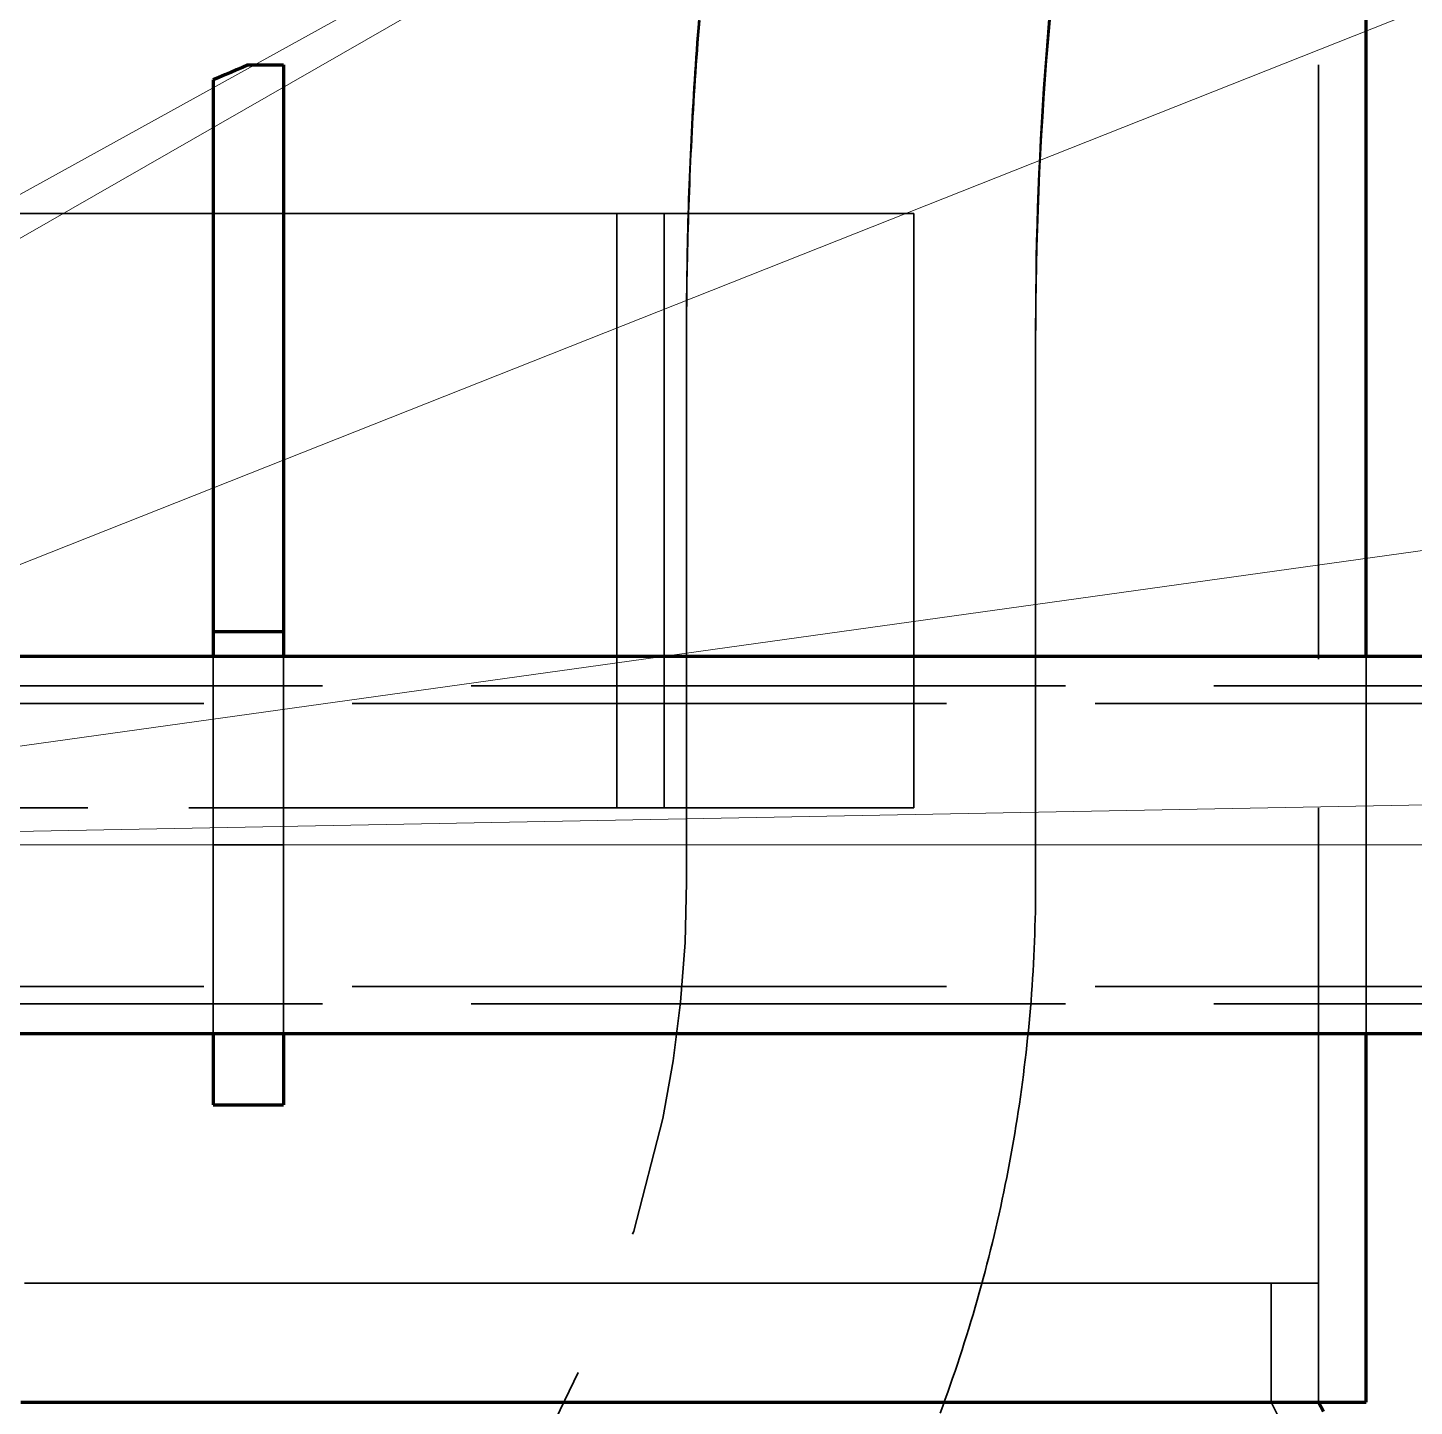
# Model space of a CAD drawing. Header units: millimetres. Extents: x 0 to 2208, y 0 to 420.
# Drawn here: x 95.3 to 104.63, y 154.99 to 164.27 of the extents above; entities that cross this region are included whole.
import ezdxf

# ---------------------------------------------------------------- set-up
doc = ezdxf.new("R2010")
doc.units = ezdxf.units.MM
doc.linetypes.add('IRAM-E-TRAZOS', pattern=[5, 4, -1])
doc.linetypes.add('IRAM-F-TRAZO-PUNTO', pattern=[20, 15, -2, 1, -2])
for name, color, linetype, lineweight in [('01-VISIBLE', 7, 'CONTINUOUS', 70), ('02-OCULTA', 4, 'IRAM-E-TRAZOS', 35), ('03-EJE', 1, 'IRAM-F-TRAZO-PUNTO', 18), ('08-FINA', 5, 'CONTINUOUS', 18)]:
    doc.layers.add(name, color=color, linetype=linetype, lineweight=lineweight)

msp = doc.modelspace()

# ---------------------------------------------------------------- linework, layer by layer
at = {"layer": '01-VISIBLE'}
for p, q in [((104.3091, 160.0359), (104.3091, 204.3159)), ((96.7841, 164.0159), (97.0216, 164.0159)), ((97.0216, 164.0159), (97.0216, 160.201)), ((96.5466, 163.9137), (96.5466, 160.201)), ((96.5466, 160.201), (96.5466, 160.0359)), ((96.5466, 160.201), (97.0216, 160.201)), ((97.0216, 160.201), (97.0216, 160.0359)), ((73.2841, 160.0359), (107.6841, 160.0359)), ((73.2841, 157.4959), (107.6841, 157.4959)), ((96.5466, 157.4959), (96.5466, 157.0159)), ((97.0216, 157.4959), (97.0216, 157.0159)), ((104.3091, 155.0159), (104.3091, 157.4959)), ((96.5466, 157.0159), (97.0216, 157.0159)), ((104.0211, 154.9519), (103.9891, 155.0159))]:
    msp.add_line(p, q, dxfattribs=at)
for points in [[(96.7841, 164.0159), (96.7446, 163.9986), (96.7051, 163.9814), (96.6655, 163.9643), (96.6259, 163.9473), (96.5863, 163.9304), (96.5466, 163.9137)], [(95.2537, 155.0159), (95.3228, 155.0159), (95.3919, 155.0159), (95.4611, 155.0159), (95.5302, 155.0159), (95.5993, 155.0159), (95.6684, 155.0159), (95.7376, 155.0159), (95.8067, 155.0159), (95.8758, 155.0159), (95.9449, 155.0159), (96.0141, 155.0159), (96.0832, 155.0159), (96.1523, 155.0159), (96.2214, 155.0159), (96.2906, 155.0159), (96.3597, 155.0159), (96.4288, 155.0159), (96.4979, 155.0159), (96.5671, 155.0159), (96.6362, 155.0159), (96.7053, 155.0159), (96.7744, 155.0159), (96.8436, 155.0159), (96.9127, 155.0159), (96.9818, 155.0159), (97.0509, 155.0159), (97.1201, 155.0159), (97.1892, 155.0159), (97.2583, 155.0159), (97.3274, 155.0159), (97.3966, 155.0159), (97.4657, 155.0159), (97.5348, 155.0159), (97.6039, 155.0159), (97.6731, 155.0159), (97.7422, 155.0159), (97.8113, 155.0159), (97.8804, 155.0159), (97.9496, 155.0159), (98.0187, 155.0159), (98.0878, 155.0159), (98.1569, 155.0159), (98.2261, 155.0159), (98.2952, 155.0159), (98.3643, 155.0159), (98.4334, 155.0159), (98.5026, 155.0159), (98.5717, 155.0159), (98.6408, 155.0159), (98.7099, 155.0159), (98.7791, 155.0159), (98.8482, 155.0159), (98.9173, 155.0159), (98.9864, 155.0159), (99.0556, 155.0159), (99.1247, 155.0159), (99.1938, 155.0159), (99.2629, 155.0159), (99.3321, 155.0159), (99.4012, 155.0159), (99.4703, 155.0159), (99.5394, 155.0159), (99.6086, 155.0159), (99.6777, 155.0159), (99.7468, 155.0159), (99.8159, 155.0159), (99.8851, 155.0159), (99.9542, 155.0159), (100.0233, 155.0159), (100.0924, 155.0159), (100.1616, 155.0159), (100.2307, 155.0159), (100.2998, 155.0159), (100.3689, 155.0159), (100.4381, 155.0159), (100.5072, 155.0159), (100.5763, 155.0159), (100.6454, 155.0159), (100.7146, 155.0159), (100.7837, 155.0159), (100.8528, 155.0159), (100.9219, 155.0159), (100.9911, 155.0159), (101.0602, 155.0159), (101.1293, 155.0159), (101.1984, 155.0159), (101.2676, 155.0159), (101.3367, 155.0159), (101.4058, 155.0159), (101.4749, 155.0159), (101.5441, 155.0159), (101.6132, 155.0159), (101.6823, 155.0159), (101.7514, 155.0159), (101.8206, 155.0159), (101.8897, 155.0159), (101.9588, 155.0159), (102.0279, 155.0159), (102.0971, 155.0159), (102.1662, 155.0159), (102.2353, 155.0159), (102.3044, 155.0159), (102.3736, 155.0159), (102.4427, 155.0159), (102.5118, 155.0159), (102.5809, 155.0159), (102.6501, 155.0159), (102.7192, 155.0159), (102.7883, 155.0159), (102.8574, 155.0159), (102.9266, 155.0159), (102.9957, 155.0159), (103.0648, 155.0159), (103.1339, 155.0159), (103.2031, 155.0159), (103.2722, 155.0159), (103.3413, 155.0159), (103.4104, 155.0159), (103.4796, 155.0159), (103.5487, 155.0159), (103.6178, 155.0159), (103.6869, 155.0159), (103.7561, 155.0159), (103.8252, 155.0159), (103.8943, 155.0159), (103.9634, 155.0159), (104.0326, 155.0159), (104.1017, 155.0159), (104.1708, 155.0159), (104.2399, 155.0159), (104.3091, 155.0159)]]:
    msp.add_lwpolyline(points, dxfattribs=at)
at = {"layer": '02-OCULTA'}
for p, q in [((103.9891, 155.0159), (103.9891, 204.3159)), ((99.8114, 164.2651), (99.8898, 165.2825)), ((99.8114, 164.2651), (99.8898, 165.2825)), ((102.1545, 164.0846), (102.2329, 165.102)), ((102.1545, 164.0846), (102.2329, 165.102)), ((102.1685, 164.1665), (102.2303, 164.8993)), ((97.0216, 157.0159), (97.0216, 164.0159)), ((96.5466, 157.0159), (96.5466, 163.9137)), ((99.5841, 163.0159), (81.3841, 163.0159)), ((81.7041, 163.0159), (99.2641, 163.0159)), ((101.2641, 163.0159), (99.2641, 163.0159)), ((99.2641, 163.0159), (99.2641, 159.0159)), ((99.2641, 159.0159), (99.2641, 163.0159)), ((99.5841, 163.0159), (101.2641, 163.0159)), ((99.5841, 159.0159), (99.5841, 163.0159)), ((99.5841, 159.0159), (99.5841, 163.0159)), ((101.2641, 159.0159), (101.2641, 163.0159)), ((101.2641, 159.0159), (101.2641, 163.0159)), ((99.7341, 158.5159), (99.7341, 162.2542)), ((99.7341, 158.5159), (99.7341, 162.2542)), ((102.0841, 158.5159), (102.0841, 162.2542)), ((102.0841, 158.5159), (102.0841, 162.2542)), ((99.7341, 158.5159), (99.7341, 162.1629)), ((102.0841, 158.5159), (102.0841, 162.1629)), ((96.5466, 160.0359), (96.5466, 158.7659)), ((97.0216, 160.0359), (97.0216, 158.7659)), ((104.3091, 157.4959), (104.3091, 160.0359)), ((73.2841, 159.8359), (107.6841, 159.8359)), ((67.4841, 159.7184), (113.4841, 159.7184)), ((81.3841, 159.0159), (99.5841, 159.0159)), ((81.7041, 159.0159), (99.2641, 159.0159)), ((99.2641, 159.0159), (101.2641, 159.0159)), ((99.5841, 159.0159), (101.2641, 159.0159)), ((96.5466, 158.7659), (96.5466, 157.4959)), ((96.5466, 158.7659), (97.0216, 158.7659)), ((97.0216, 158.7659), (97.0216, 157.4959)), ((67.4841, 157.8134), (113.4841, 157.8134)), ((73.2841, 157.6959), (107.6841, 157.6959)), ((103.6691, 155.8159), (103.6691, 155.0159)), ((103.9891, 155.0159), (103.9891, 155.8159)), ((103.6691, 155.0159), (103.9891, 154.3759))]:
    msp.add_line(p, q, dxfattribs=at)
for points in [[(99.7341, 162.1629), (99.7341, 162.213), (99.7343, 162.2631), (99.7345, 162.3131), (99.7348, 162.3632), (99.7353, 162.4133), (99.7358, 162.4634), (99.7364, 162.5135), (99.7371, 162.5636), (99.7379, 162.6136), (99.7389, 162.6637), (99.7399, 162.7138), (99.741, 162.7639), (99.7422, 162.8139), (99.7435, 162.864), (99.7448, 162.9141), (99.7463, 162.9641), (99.7479, 163.0142), (99.7496, 163.0643), (99.7514, 163.1143), (99.7532, 163.1644), (99.7552, 163.2144), (99.7573, 163.2645), (99.7594, 163.3145), (99.7617, 163.3645), (99.764, 163.4146), (99.7664, 163.4646), (99.769, 163.5146), (99.7716, 163.5646), (99.7744, 163.6146), (99.7772, 163.6646), (99.7801, 163.7146), (99.7831, 163.7646), (99.7862, 163.8146), (99.7894, 163.8646), (99.7927, 163.9146), (99.7961, 163.9646), (99.7996, 164.0145), (99.8032, 164.0645), (99.8069, 164.1144), (99.8107, 164.1644), (99.8146, 164.2143), (99.8185, 164.2642), (99.8226, 164.3142)], [(99.7341, 162.2542), (99.7341, 162.3045), (99.7343, 162.3548), (99.7345, 162.4051), (99.7348, 162.4555), (99.7353, 162.5058), (99.7358, 162.5561), (99.7364, 162.6064), (99.7372, 162.6567), (99.738, 162.7071), (99.7389, 162.7574), (99.7399, 162.8077), (99.741, 162.858), (99.7422, 162.9083), (99.7435, 162.9586), (99.7449, 163.0089), (99.7464, 163.0592), (99.748, 163.1095), (99.7497, 163.1598), (99.7515, 163.2101), (99.7534, 163.2604), (99.7554, 163.3107), (99.7575, 163.361), (99.7596, 163.4112), (99.7619, 163.4615), (99.7643, 163.5118), (99.7668, 163.562), (99.7693, 163.6123), (99.772, 163.6626), (99.7747, 163.7128), (99.7776, 163.763), (99.7805, 163.8133), (99.7836, 163.8635), (99.7867, 163.9137), (99.79, 163.964), (99.7933, 164.0142), (99.7967, 164.0644), (99.8003, 164.1146), (99.8039, 164.1648), (99.8076, 164.215), (99.8114, 164.2651)], [(99.7341, 162.2542), (99.7341, 162.3045), (99.7343, 162.3548), (99.7345, 162.4051), (99.7348, 162.4555), (99.7353, 162.5058), (99.7358, 162.5561), (99.7364, 162.6064), (99.7372, 162.6567), (99.738, 162.7071), (99.7389, 162.7574), (99.7399, 162.8077), (99.741, 162.858), (99.7422, 162.9083), (99.7435, 162.9586), (99.7449, 163.0089), (99.7464, 163.0592), (99.748, 163.1095), (99.7497, 163.1598), (99.7515, 163.2101), (99.7534, 163.2604), (99.7554, 163.3107), (99.7575, 163.361), (99.7596, 163.4112), (99.7619, 163.4615), (99.7643, 163.5118), (99.7668, 163.562), (99.7693, 163.6123), (99.772, 163.6626), (99.7747, 163.7128), (99.7776, 163.763), (99.7805, 163.8133), (99.7836, 163.8635), (99.7867, 163.9137), (99.79, 163.964), (99.7933, 164.0142), (99.7967, 164.0644), (99.8003, 164.1146), (99.8039, 164.1648), (99.8076, 164.215), (99.8114, 164.2651)], [(96.7841, 164.0159), (96.8236, 164.0159), (96.8632, 164.0159), (96.9028, 164.0159), (96.9424, 164.0159), (96.982, 164.0159), (97.0216, 164.0159)], [(101.441, 154.9424), (101.4583, 154.9894), (101.4754, 155.0363), (101.4922, 155.0834), (101.5089, 155.1306), (101.5253, 155.1778), (101.5414, 155.2251), (101.5574, 155.2725), (101.5731, 155.32), (101.5886, 155.3675), (101.6038, 155.4152), (101.6188, 155.4629), (101.6336, 155.5106), (101.6481, 155.5585), (101.6624, 155.6064), (101.6765, 155.6544), (101.6904, 155.7024), (101.704, 155.7505), (101.7173, 155.7987), (101.7305, 155.8469), (101.7434, 155.8953), (101.756, 155.9436), (101.7685, 155.9921), (101.7807, 156.0406), (101.7926, 156.0891), (101.8043, 156.1377), (101.8158, 156.1864), (101.8271, 156.2351), (101.8381, 156.2839), (101.8488, 156.3327), (101.8594, 156.3816), (101.8697, 156.4305), (101.8797, 156.4795), (101.8895, 156.5285), (101.8991, 156.5776), (101.9084, 156.6267), (101.9175, 156.6759), (101.9264, 156.7251), (101.935, 156.7744), (101.9434, 156.8237), (101.9515, 156.873), (101.9594, 156.9224), (101.9671, 156.9718), (101.9745, 157.0212), (101.9817, 157.0707), (101.9886, 157.1202), (101.9953, 157.1698), (102.0017, 157.2194), (102.0079, 157.269), (102.0139, 157.3186), (102.0196, 157.3683), (102.0251, 157.418), (102.0303, 157.4677), (102.0353, 157.5175), (102.0401, 157.5673), (102.0446, 157.6171), (102.0488, 157.6669), (102.0529, 157.7167), (102.0566, 157.7666), (102.0602, 157.8165), (102.0635, 157.8663), (102.0665, 157.9163), (102.0693, 157.9662), (102.0719, 158.0161), (102.0742, 158.0661), (102.0763, 158.116), (102.0781, 158.166), (102.0797, 158.216), (102.081, 158.266), (102.0821, 158.3159), (102.083, 158.3659), (102.0836, 158.4159), (102.0839, 158.4659), (102.0841, 158.5159)], [(101.441, 154.9424), (101.4583, 154.9894), (101.4754, 155.0363), (101.4922, 155.0834), (101.5089, 155.1306), (101.5253, 155.1778), (101.5414, 155.2251), (101.5574, 155.2725), (101.5731, 155.32), (101.5886, 155.3675), (101.6038, 155.4152), (101.6188, 155.4629), (101.6336, 155.5106), (101.6481, 155.5585), (101.6624, 155.6064), (101.6765, 155.6544), (101.6904, 155.7024), (101.704, 155.7505), (101.7173, 155.7987), (101.7305, 155.8469), (101.7434, 155.8953), (101.756, 155.9436), (101.7685, 155.9921), (101.7807, 156.0406), (101.7926, 156.0891), (101.8043, 156.1377), (101.8158, 156.1864), (101.8271, 156.2351), (101.8381, 156.2839), (101.8488, 156.3327), (101.8594, 156.3816), (101.8697, 156.4305), (101.8797, 156.4795), (101.8895, 156.5285), (101.8991, 156.5776), (101.9084, 156.6267), (101.9175, 156.6759), (101.9264, 156.7251), (101.935, 156.7744), (101.9434, 156.8237), (101.9515, 156.873), (101.9594, 156.9224), (101.9671, 156.9718), (101.9745, 157.0212), (101.9817, 157.0707), (101.9886, 157.1202), (101.9953, 157.1698), (102.0017, 157.2194), (102.0079, 157.269), (102.0139, 157.3186), (102.0196, 157.3683), (102.0251, 157.418), (102.0303, 157.4677), (102.0353, 157.5175), (102.0401, 157.5673), (102.0446, 157.6171), (102.0488, 157.6669), (102.0529, 157.7167), (102.0566, 157.7666), (102.0602, 157.8165), (102.0635, 157.8663), (102.0665, 157.9163), (102.0693, 157.9662), (102.0719, 158.0161), (102.0742, 158.0661), (102.0763, 158.116), (102.0781, 158.166), (102.0797, 158.216), (102.081, 158.266), (102.0821, 158.3159), (102.083, 158.3659), (102.0836, 158.4159), (102.0839, 158.4659), (102.0841, 158.5159)], [(101.441, 154.9424), (101.4583, 154.9894), (101.4754, 155.0363), (101.4922, 155.0834), (101.5089, 155.1306), (101.5253, 155.1778), (101.5414, 155.2251), (101.5574, 155.2725), (101.5731, 155.32), (101.5886, 155.3675), (101.6038, 155.4152), (101.6188, 155.4629), (101.6336, 155.5106), (101.6481, 155.5585), (101.6624, 155.6064), (101.6765, 155.6544), (101.6904, 155.7024), (101.704, 155.7505), (101.7173, 155.7987), (101.7305, 155.8469), (101.7434, 155.8953), (101.756, 155.9436), (101.7685, 155.9921), (101.7807, 156.0406), (101.7926, 156.0891), (101.8043, 156.1377), (101.8158, 156.1864), (101.8271, 156.2351), (101.8381, 156.2839), (101.8488, 156.3327), (101.8594, 156.3816), (101.8697, 156.4305), (101.8797, 156.4795), (101.8895, 156.5285), (101.8991, 156.5776), (101.9084, 156.6267), (101.9175, 156.6759), (101.9264, 156.7251), (101.935, 156.7744), (101.9434, 156.8237), (101.9515, 156.873), (101.9594, 156.9224), (101.9671, 156.9718), (101.9745, 157.0212), (101.9817, 157.0707), (101.9886, 157.1202), (101.9953, 157.1698), (102.0017, 157.2194), (102.0079, 157.269), (102.0139, 157.3186), (102.0196, 157.3683), (102.0251, 157.418), (102.0303, 157.4677), (102.0353, 157.5175), (102.0401, 157.5673), (102.0446, 157.6171), (102.0488, 157.6669), (102.0529, 157.7167), (102.0566, 157.7666), (102.0602, 157.8165), (102.0635, 157.8663), (102.0665, 157.9163), (102.0693, 157.9662), (102.0719, 158.0161), (102.0742, 158.0661), (102.0763, 158.116), (102.0781, 158.166), (102.0797, 158.216), (102.081, 158.266), (102.0821, 158.3159), (102.083, 158.3659), (102.0836, 158.4159), (102.0839, 158.4659), (102.0841, 158.5159)], [(96.5466, 157.0159), (96.5993, 157.0159), (96.6521, 157.0159), (96.7049, 157.0159), (96.7577, 157.0159), (96.8105, 157.0159), (96.8632, 157.0159), (96.916, 157.0159), (96.9688, 157.0159), (97.0216, 157.0159)], [(103.9891, 155.8159), (103.9215, 155.8159), (103.854, 155.8159), (103.7865, 155.8159), (103.719, 155.8159), (103.6514, 155.8159), (103.5839, 155.8159), (103.5164, 155.8159), (103.4489, 155.8159), (103.3813, 155.8159), (103.3138, 155.8159), (103.2463, 155.8159), (103.1788, 155.8159), (103.1112, 155.8159), (103.0437, 155.8159), (102.9762, 155.8159), (102.9087, 155.8159), (102.8411, 155.8159), (102.7736, 155.8159), (102.7061, 155.8159), (102.6386, 155.8159), (102.571, 155.8159), (102.5035, 155.8159), (102.436, 155.8159), (102.3685, 155.8159), (102.3009, 155.8159), (102.2334, 155.8159), (102.1659, 155.8159), (102.0984, 155.8159), (102.0308, 155.8159), (101.9633, 155.8159), (101.8958, 155.8159), (101.8283, 155.8159), (101.7607, 155.8159), (101.6932, 155.8159), (101.6257, 155.8159), (101.5582, 155.8159), (101.4906, 155.8159), (101.4231, 155.8159), (101.3556, 155.8159), (101.2881, 155.8159), (101.2205, 155.8159), (101.153, 155.8159), (101.0855, 155.8159), (101.018, 155.8159), (100.9504, 155.8159), (100.8829, 155.8159), (100.8154, 155.8159), (100.7479, 155.8159), (100.6803, 155.8159), (100.6128, 155.8159), (100.5453, 155.8159), (100.4778, 155.8159), (100.4102, 155.8159), (100.3427, 155.8159), (100.2752, 155.8159), (100.2077, 155.8159), (100.1401, 155.8159), (100.0726, 155.8159), (100.0051, 155.8159), (99.9376, 155.8159), (99.87, 155.8159), (99.8025, 155.8159), (99.735, 155.8159), (99.6675, 155.8159), (99.5999, 155.8159), (99.5324, 155.8159), (99.4649, 155.8159), (99.3974, 155.8159), (99.3298, 155.8159), (99.2623, 155.8159), (99.1948, 155.8159), (99.1273, 155.8159), (99.0597, 155.8159), (98.9922, 155.8159), (98.9247, 155.8159), (98.8572, 155.8159), (98.7896, 155.8159), (98.7221, 155.8159), (98.6546, 155.8159), (98.5871, 155.8159), (98.5195, 155.8159), (98.452, 155.8159), (98.3845, 155.8159), (98.317, 155.8159), (98.2494, 155.8159), (98.1819, 155.8159), (98.1144, 155.8159), (98.0469, 155.8159), (97.9793, 155.8159), (97.9118, 155.8159), (97.8443, 155.8159), (97.7768, 155.8159), (97.7092, 155.8159), (97.6417, 155.8159), (97.5742, 155.8159), (97.5067, 155.8159), (97.4391, 155.8159), (97.3716, 155.8159), (97.3041, 155.8159), (97.2366, 155.8159), (97.169, 155.8159), (97.1015, 155.8159), (97.034, 155.8159), (96.9665, 155.8159), (96.8989, 155.8159), (96.8314, 155.8159), (96.7639, 155.8159), (96.6964, 155.8159), (96.6288, 155.8159), (96.5613, 155.8159), (96.4938, 155.8159), (96.4263, 155.8159), (96.3587, 155.8159), (96.2912, 155.8159), (96.2237, 155.8159), (96.1562, 155.8159), (96.0886, 155.8159), (96.0211, 155.8159), (95.9536, 155.8159), (95.8861, 155.8159), (95.8185, 155.8159), (95.751, 155.8159), (95.6835, 155.8159), (95.616, 155.8159), (95.5484, 155.8159), (95.4809, 155.8159), (95.4134, 155.8159), (95.3459, 155.8159), (95.2783, 155.8159)], [(95.2783, 155.8159), (95.3459, 155.8159), (95.4134, 155.8159), (95.4809, 155.8159), (95.5484, 155.8159), (95.616, 155.8159), (95.6835, 155.8159), (95.751, 155.8159), (95.8185, 155.8159), (95.8861, 155.8159), (95.9536, 155.8159), (96.0211, 155.8159), (96.0886, 155.8159), (96.1562, 155.8159), (96.2237, 155.8159), (96.2912, 155.8159), (96.3587, 155.8159), (96.4263, 155.8159), (96.4938, 155.8159), (96.5613, 155.8159), (96.6288, 155.8159), (96.6964, 155.8159), (96.7639, 155.8159), (96.8314, 155.8159), (96.8989, 155.8159), (96.9665, 155.8159), (97.034, 155.8159), (97.1015, 155.8159), (97.169, 155.8159), (97.2366, 155.8159), (97.3041, 155.8159), (97.3716, 155.8159), (97.4391, 155.8159), (97.5067, 155.8159), (97.5742, 155.8159), (97.6417, 155.8159), (97.7092, 155.8159), (97.7768, 155.8159), (97.8443, 155.8159), (97.9118, 155.8159), (97.9793, 155.8159), (98.0469, 155.8159), (98.1144, 155.8159), (98.1819, 155.8159), (98.2494, 155.8159), (98.317, 155.8159), (98.3845, 155.8159), (98.452, 155.8159), (98.5195, 155.8159), (98.5871, 155.8159), (98.6546, 155.8159), (98.7221, 155.8159), (98.7896, 155.8159), (98.8572, 155.8159), (98.9247, 155.8159), (98.9922, 155.8159), (99.0597, 155.8159), (99.1273, 155.8159), (99.1948, 155.8159), (99.2623, 155.8159), (99.3298, 155.8159), (99.3974, 155.8159), (99.4649, 155.8159), (99.5324, 155.8159), (99.5999, 155.8159), (99.6675, 155.8159), (99.735, 155.8159), (99.8025, 155.8159), (99.87, 155.8159), (99.9376, 155.8159), (100.0051, 155.8159), (100.0726, 155.8159), (100.1401, 155.8159), (100.2077, 155.8159), (100.2752, 155.8159), (100.3427, 155.8159), (100.4102, 155.8159), (100.4778, 155.8159), (100.5453, 155.8159), (100.6128, 155.8159), (100.6803, 155.8159), (100.7479, 155.8159), (100.8154, 155.8159), (100.8829, 155.8159), (100.9504, 155.8159), (101.018, 155.8159), (101.0855, 155.8159), (101.153, 155.8159), (101.2205, 155.8159), (101.2881, 155.8159), (101.3556, 155.8159), (101.4231, 155.8159), (101.4906, 155.8159), (101.5582, 155.8159), (101.6257, 155.8159), (101.6932, 155.8159), (101.7607, 155.8159), (101.8283, 155.8159), (101.8958, 155.8159), (101.9633, 155.8159), (102.0308, 155.8159), (102.0984, 155.8159), (102.1659, 155.8159), (102.2334, 155.8159), (102.3009, 155.8159), (102.3685, 155.8159), (102.436, 155.8159), (102.5035, 155.8159), (102.571, 155.8159), (102.6386, 155.8159), (102.7061, 155.8159), (102.7736, 155.8159), (102.8411, 155.8159), (102.9087, 155.8159), (102.9762, 155.8159), (103.0437, 155.8159), (103.1112, 155.8159), (103.1788, 155.8159), (103.2463, 155.8159), (103.3138, 155.8159), (103.3813, 155.8159), (103.4489, 155.8159), (103.5164, 155.8159), (103.5839, 155.8159), (103.6514, 155.8159), (103.719, 155.8159), (103.7865, 155.8159), (103.854, 155.8159), (103.9215, 155.8159), (103.9891, 155.8159)], [(103.6691, 155.8159), (103.6031, 155.8159), (103.5372, 155.8159), (103.4713, 155.8159), (103.4054, 155.8159), (103.3394, 155.8159), (103.2735, 155.8159), (103.2076, 155.8159), (103.1417, 155.8159), (103.0757, 155.8159), (103.0098, 155.8159), (102.9439, 155.8159), (102.878, 155.8159), (102.812, 155.8159), (102.7461, 155.8159), (102.6802, 155.8159), (102.6143, 155.8159), (102.5483, 155.8159), (102.4824, 155.8159), (102.4165, 155.8159), (102.3506, 155.8159), (102.2846, 155.8159), (102.2187, 155.8159), (102.1528, 155.8159), (102.0869, 155.8159), (102.0209, 155.8159), (101.955, 155.8159), (101.8891, 155.8159), (101.8232, 155.8159), (101.7572, 155.8159), (101.6913, 155.8159), (101.6254, 155.8159), (101.5595, 155.8159), (101.4935, 155.8159), (101.4276, 155.8159), (101.3617, 155.8159), (101.2958, 155.8159), (101.2298, 155.8159), (101.1639, 155.8159), (101.098, 155.8159), (101.0321, 155.8159), (100.9661, 155.8159), (100.9002, 155.8159), (100.8343, 155.8159), (100.7684, 155.8159), (100.7024, 155.8159), (100.6365, 155.8159), (100.5706, 155.8159), (100.5047, 155.8159), (100.4387, 155.8159), (100.3728, 155.8159), (100.3069, 155.8159), (100.241, 155.8159), (100.175, 155.8159), (100.1091, 155.8159), (100.0432, 155.8159), (99.9773, 155.8159), (99.9113, 155.8159), (99.8454, 155.8159), (99.7795, 155.8159), (99.7136, 155.8159), (99.6476, 155.8159), (99.5817, 155.8159), (99.5158, 155.8159), (99.4499, 155.8159), (99.3839, 155.8159), (99.318, 155.8159), (99.2521, 155.8159), (99.1862, 155.8159), (99.1202, 155.8159), (99.0543, 155.8159), (98.9884, 155.8159), (98.9225, 155.8159), (98.8565, 155.8159), (98.7906, 155.8159), (98.7247, 155.8159), (98.6588, 155.8159), (98.5928, 155.8159), (98.5269, 155.8159), (98.461, 155.8159), (98.3951, 155.8159), (98.3291, 155.8159), (98.2632, 155.8159), (98.1973, 155.8159), (98.1314, 155.8159), (98.0654, 155.8159), (97.9995, 155.8159), (97.9336, 155.8159), (97.8677, 155.8159), (97.8017, 155.8159), (97.7358, 155.8159), (97.6699, 155.8159), (97.604, 155.8159), (97.538, 155.8159), (97.4721, 155.8159), (97.4062, 155.8159), (97.3403, 155.8159), (97.2743, 155.8159), (97.2084, 155.8159), (97.1425, 155.8159), (97.0766, 155.8159), (97.0106, 155.8159), (96.9447, 155.8159), (96.8788, 155.8159), (96.8129, 155.8159), (96.7469, 155.8159), (96.681, 155.8159), (96.6151, 155.8159), (96.5492, 155.8159), (96.4832, 155.8159), (96.4173, 155.8159), (96.3514, 155.8159), (96.2855, 155.8159), (96.2195, 155.8159), (96.1536, 155.8159), (96.0877, 155.8159), (96.0218, 155.8159), (95.9558, 155.8159), (95.8899, 155.8159), (95.824, 155.8159), (95.7581, 155.8159), (95.6921, 155.8159), (95.6262, 155.8159), (95.5603, 155.8159), (95.4944, 155.8159), (95.4284, 155.8159), (95.3625, 155.8159), (95.2966, 155.8159)], [(95.2966, 155.8159), (95.3625, 155.8159), (95.4284, 155.8159), (95.4944, 155.8159), (95.5603, 155.8159), (95.6262, 155.8159), (95.6921, 155.8159), (95.7581, 155.8159), (95.824, 155.8159), (95.8899, 155.8159), (95.9558, 155.8159), (96.0218, 155.8159), (96.0877, 155.8159), (96.1536, 155.8159), (96.2195, 155.8159), (96.2855, 155.8159), (96.3514, 155.8159), (96.4173, 155.8159), (96.4832, 155.8159), (96.5492, 155.8159), (96.6151, 155.8159), (96.681, 155.8159), (96.7469, 155.8159), (96.8129, 155.8159), (96.8788, 155.8159), (96.9447, 155.8159), (97.0106, 155.8159), (97.0766, 155.8159), (97.1425, 155.8159), (97.2084, 155.8159), (97.2743, 155.8159), (97.3403, 155.8159), (97.4062, 155.8159), (97.4721, 155.8159), (97.538, 155.8159), (97.604, 155.8159), (97.6699, 155.8159), (97.7358, 155.8159), (97.8017, 155.8159), (97.8677, 155.8159), (97.9336, 155.8159), (97.9995, 155.8159), (98.0654, 155.8159), (98.1314, 155.8159), (98.1973, 155.8159), (98.2632, 155.8159), (98.3291, 155.8159), (98.3951, 155.8159), (98.461, 155.8159), (98.5269, 155.8159), (98.5928, 155.8159), (98.6588, 155.8159), (98.7247, 155.8159), (98.7906, 155.8159), (98.8565, 155.8159), (98.9225, 155.8159), (98.9884, 155.8159), (99.0543, 155.8159), (99.1202, 155.8159), (99.1862, 155.8159), (99.2521, 155.8159), (99.318, 155.8159), (99.3839, 155.8159), (99.4499, 155.8159), (99.5158, 155.8159), (99.5817, 155.8159), (99.6476, 155.8159), (99.7136, 155.8159), (99.7795, 155.8159), (99.8454, 155.8159), (99.9113, 155.8159), (99.9773, 155.8159), (100.0432, 155.8159), (100.1091, 155.8159), (100.175, 155.8159), (100.241, 155.8159), (100.3069, 155.8159), (100.3728, 155.8159), (100.4387, 155.8159), (100.5047, 155.8159), (100.5706, 155.8159), (100.6365, 155.8159), (100.7024, 155.8159), (100.7684, 155.8159), (100.8343, 155.8159), (100.9002, 155.8159), (100.9661, 155.8159), (101.0321, 155.8159), (101.098, 155.8159), (101.1639, 155.8159), (101.2298, 155.8159), (101.2958, 155.8159), (101.3617, 155.8159), (101.4276, 155.8159), (101.4935, 155.8159), (101.5595, 155.8159), (101.6254, 155.8159), (101.6913, 155.8159), (101.7572, 155.8159), (101.8232, 155.8159), (101.8891, 155.8159), (101.955, 155.8159), (102.0209, 155.8159), (102.0869, 155.8159), (102.1528, 155.8159), (102.2187, 155.8159), (102.2846, 155.8159), (102.3506, 155.8159), (102.4165, 155.8159), (102.4824, 155.8159), (102.5483, 155.8159), (102.6143, 155.8159), (102.6802, 155.8159), (102.7461, 155.8159), (102.812, 155.8159), (102.878, 155.8159), (102.9439, 155.8159), (103.0098, 155.8159), (103.0757, 155.8159), (103.1417, 155.8159), (103.2076, 155.8159), (103.2735, 155.8159), (103.3394, 155.8159), (103.4054, 155.8159), (103.4713, 155.8159), (103.5372, 155.8159), (103.6031, 155.8159), (103.6691, 155.8159)], [(104.3091, 155.0159), (104.2399, 155.0159), (104.1708, 155.0159), (104.1017, 155.0159), (104.0326, 155.0159), (103.9634, 155.0159), (103.8943, 155.0159), (103.8252, 155.0159), (103.7561, 155.0159), (103.6869, 155.0159), (103.6178, 155.0159), (103.5487, 155.0159), (103.4796, 155.0159), (103.4104, 155.0159), (103.3413, 155.0159), (103.2722, 155.0159), (103.2031, 155.0159), (103.1339, 155.0159), (103.0648, 155.0159), (102.9957, 155.0159), (102.9266, 155.0159), (102.8574, 155.0159), (102.7883, 155.0159), (102.7192, 155.0159), (102.6501, 155.0159), (102.5809, 155.0159), (102.5118, 155.0159), (102.4427, 155.0159), (102.3736, 155.0159), (102.3044, 155.0159), (102.2353, 155.0159), (102.1662, 155.0159), (102.0971, 155.0159), (102.0279, 155.0159), (101.9588, 155.0159), (101.8897, 155.0159), (101.8206, 155.0159), (101.7514, 155.0159), (101.6823, 155.0159), (101.6132, 155.0159), (101.5441, 155.0159), (101.4749, 155.0159), (101.4058, 155.0159), (101.3367, 155.0159), (101.2676, 155.0159), (101.1984, 155.0159), (101.1293, 155.0159), (101.0602, 155.0159), (100.9911, 155.0159), (100.9219, 155.0159), (100.8528, 155.0159), (100.7837, 155.0159), (100.7146, 155.0159), (100.6454, 155.0159), (100.5763, 155.0159), (100.5072, 155.0159), (100.4381, 155.0159), (100.3689, 155.0159), (100.2998, 155.0159), (100.2307, 155.0159), (100.1616, 155.0159), (100.0924, 155.0159), (100.0233, 155.0159), (99.9542, 155.0159), (99.8851, 155.0159), (99.8159, 155.0159), (99.7468, 155.0159), (99.6777, 155.0159), (99.6086, 155.0159), (99.5394, 155.0159), (99.4703, 155.0159), (99.4012, 155.0159), (99.3321, 155.0159), (99.2629, 155.0159), (99.1938, 155.0159), (99.1247, 155.0159), (99.0556, 155.0159), (98.9864, 155.0159), (98.9173, 155.0159), (98.8482, 155.0159), (98.7791, 155.0159), (98.7099, 155.0159), (98.6408, 155.0159), (98.5717, 155.0159), (98.5026, 155.0159), (98.4334, 155.0159), (98.3643, 155.0159), (98.2952, 155.0159), (98.2261, 155.0159), (98.1569, 155.0159), (98.0878, 155.0159), (98.0187, 155.0159), (97.9496, 155.0159), (97.8804, 155.0159), (97.8113, 155.0159), (97.7422, 155.0159), (97.6731, 155.0159), (97.6039, 155.0159), (97.5348, 155.0159), (97.4657, 155.0159), (97.3966, 155.0159), (97.3274, 155.0159), (97.2583, 155.0159), (97.1892, 155.0159), (97.1201, 155.0159), (97.0509, 155.0159), (96.9818, 155.0159), (96.9127, 155.0159), (96.8436, 155.0159), (96.7744, 155.0159), (96.7053, 155.0159), (96.6362, 155.0159), (96.5671, 155.0159), (96.4979, 155.0159), (96.4288, 155.0159), (96.3597, 155.0159), (96.2906, 155.0159), (96.2214, 155.0159), (96.1523, 155.0159), (96.0832, 155.0159), (96.0141, 155.0159), (95.9449, 155.0159), (95.8758, 155.0159), (95.8067, 155.0159), (95.7376, 155.0159), (95.6684, 155.0159), (95.5993, 155.0159), (95.5302, 155.0159), (95.4611, 155.0159), (95.3919, 155.0159), (95.3228, 155.0159), (95.2537, 155.0159)], [(103.9891, 155.0159), (103.9215, 155.0159), (103.854, 155.0159), (103.7865, 155.0159), (103.719, 155.0159), (103.6514, 155.0159), (103.5839, 155.0159), (103.5164, 155.0159), (103.4489, 155.0159), (103.3813, 155.0159), (103.3138, 155.0159), (103.2463, 155.0159), (103.1788, 155.0159), (103.1112, 155.0159), (103.0437, 155.0159), (102.9762, 155.0159), (102.9087, 155.0159), (102.8411, 155.0159), (102.7736, 155.0159), (102.7061, 155.0159), (102.6386, 155.0159), (102.571, 155.0159), (102.5035, 155.0159), (102.436, 155.0159), (102.3685, 155.0159), (102.3009, 155.0159), (102.2334, 155.0159), (102.1659, 155.0159), (102.0984, 155.0159), (102.0308, 155.0159), (101.9633, 155.0159), (101.8958, 155.0159), (101.8283, 155.0159), (101.7607, 155.0159), (101.6932, 155.0159), (101.6257, 155.0159), (101.5582, 155.0159), (101.4906, 155.0159), (101.4231, 155.0159), (101.3556, 155.0159), (101.2881, 155.0159), (101.2205, 155.0159), (101.153, 155.0159), (101.0855, 155.0159), (101.018, 155.0159), (100.9504, 155.0159), (100.8829, 155.0159), (100.8154, 155.0159), (100.7479, 155.0159), (100.6803, 155.0159), (100.6128, 155.0159), (100.5453, 155.0159), (100.4778, 155.0159), (100.4102, 155.0159), (100.3427, 155.0159), (100.2752, 155.0159), (100.2077, 155.0159), (100.1401, 155.0159), (100.0726, 155.0159), (100.0051, 155.0159), (99.9376, 155.0159), (99.87, 155.0159), (99.8025, 155.0159), (99.735, 155.0159), (99.6675, 155.0159), (99.5999, 155.0159), (99.5324, 155.0159), (99.4649, 155.0159), (99.3974, 155.0159), (99.3298, 155.0159), (99.2623, 155.0159), (99.1948, 155.0159), (99.1273, 155.0159), (99.0597, 155.0159), (98.9922, 155.0159), (98.9247, 155.0159), (98.8572, 155.0159), (98.7896, 155.0159), (98.7221, 155.0159), (98.6546, 155.0159), (98.5871, 155.0159), (98.5195, 155.0159), (98.452, 155.0159), (98.3845, 155.0159), (98.317, 155.0159), (98.2494, 155.0159), (98.1819, 155.0159), (98.1144, 155.0159), (98.0469, 155.0159), (97.9793, 155.0159), (97.9118, 155.0159), (97.8443, 155.0159), (97.7768, 155.0159), (97.7092, 155.0159), (97.6417, 155.0159), (97.5742, 155.0159), (97.5067, 155.0159), (97.4391, 155.0159), (97.3716, 155.0159), (97.3041, 155.0159), (97.2366, 155.0159), (97.169, 155.0159), (97.1015, 155.0159), (97.034, 155.0159), (96.9665, 155.0159), (96.8989, 155.0159), (96.8314, 155.0159), (96.7639, 155.0159), (96.6964, 155.0159), (96.6288, 155.0159), (96.5613, 155.0159), (96.4938, 155.0159), (96.4263, 155.0159), (96.3587, 155.0159), (96.2912, 155.0159), (96.2237, 155.0159), (96.1562, 155.0159), (96.0886, 155.0159), (96.0211, 155.0159), (95.9536, 155.0159), (95.8861, 155.0159), (95.8185, 155.0159), (95.751, 155.0159), (95.6835, 155.0159), (95.616, 155.0159), (95.5484, 155.0159), (95.4809, 155.0159), (95.4134, 155.0159), (95.3459, 155.0159), (95.2783, 155.0159)], [(95.2783, 155.0159), (95.3459, 155.0159), (95.4134, 155.0159), (95.4809, 155.0159), (95.5484, 155.0159), (95.616, 155.0159), (95.6835, 155.0159), (95.751, 155.0159), (95.8185, 155.0159), (95.8861, 155.0159), (95.9536, 155.0159), (96.0211, 155.0159), (96.0886, 155.0159), (96.1562, 155.0159), (96.2237, 155.0159), (96.2912, 155.0159), (96.3587, 155.0159), (96.4263, 155.0159), (96.4938, 155.0159), (96.5613, 155.0159), (96.6288, 155.0159), (96.6964, 155.0159), (96.7639, 155.0159), (96.8314, 155.0159), (96.8989, 155.0159), (96.9665, 155.0159), (97.034, 155.0159), (97.1015, 155.0159), (97.169, 155.0159), (97.2366, 155.0159), (97.3041, 155.0159), (97.3716, 155.0159), (97.4391, 155.0159), (97.5067, 155.0159), (97.5742, 155.0159), (97.6417, 155.0159), (97.7092, 155.0159), (97.7768, 155.0159), (97.8443, 155.0159), (97.9118, 155.0159), (97.9793, 155.0159), (98.0469, 155.0159), (98.1144, 155.0159), (98.1819, 155.0159), (98.2494, 155.0159), (98.317, 155.0159), (98.3845, 155.0159), (98.452, 155.0159), (98.5195, 155.0159), (98.5871, 155.0159), (98.6546, 155.0159), (98.7221, 155.0159), (98.7896, 155.0159), (98.8572, 155.0159), (98.9247, 155.0159), (98.9922, 155.0159), (99.0597, 155.0159), (99.1273, 155.0159), (99.1948, 155.0159), (99.2623, 155.0159), (99.3298, 155.0159), (99.3974, 155.0159), (99.4649, 155.0159), (99.5324, 155.0159), (99.5999, 155.0159), (99.6675, 155.0159), (99.735, 155.0159), (99.8025, 155.0159), (99.87, 155.0159), (99.9376, 155.0159), (100.0051, 155.0159), (100.0726, 155.0159), (100.1401, 155.0159), (100.2077, 155.0159), (100.2752, 155.0159), (100.3427, 155.0159), (100.4102, 155.0159), (100.4778, 155.0159), (100.5453, 155.0159), (100.6128, 155.0159), (100.6803, 155.0159), (100.7479, 155.0159), (100.8154, 155.0159), (100.8829, 155.0159), (100.9504, 155.0159), (101.018, 155.0159), (101.0855, 155.0159), (101.153, 155.0159), (101.2205, 155.0159), (101.2881, 155.0159), (101.3556, 155.0159), (101.4231, 155.0159), (101.4906, 155.0159), (101.5582, 155.0159), (101.6257, 155.0159), (101.6932, 155.0159), (101.7607, 155.0159), (101.8283, 155.0159), (101.8958, 155.0159), (101.9633, 155.0159), (102.0308, 155.0159), (102.0984, 155.0159), (102.1659, 155.0159), (102.2334, 155.0159), (102.3009, 155.0159), (102.3685, 155.0159), (102.436, 155.0159), (102.5035, 155.0159), (102.571, 155.0159), (102.6386, 155.0159), (102.7061, 155.0159), (102.7736, 155.0159), (102.8411, 155.0159), (102.9087, 155.0159), (102.9762, 155.0159), (103.0437, 155.0159), (103.1112, 155.0159), (103.1788, 155.0159), (103.2463, 155.0159), (103.3138, 155.0159), (103.3813, 155.0159), (103.4489, 155.0159), (103.5164, 155.0159), (103.5839, 155.0159), (103.6514, 155.0159), (103.719, 155.0159), (103.7865, 155.0159), (103.854, 155.0159), (103.9215, 155.0159), (103.9891, 155.0159)], [(103.9891, 155.0159), (103.9215, 155.0159), (103.854, 155.0159), (103.7865, 155.0159), (103.719, 155.0159), (103.6514, 155.0159), (103.5839, 155.0159), (103.5164, 155.0159), (103.4489, 155.0159), (103.3813, 155.0159), (103.3138, 155.0159), (103.2463, 155.0159), (103.1788, 155.0159), (103.1112, 155.0159), (103.0437, 155.0159), (102.9762, 155.0159), (102.9087, 155.0159), (102.8411, 155.0159), (102.7736, 155.0159), (102.7061, 155.0159), (102.6386, 155.0159), (102.571, 155.0159), (102.5035, 155.0159), (102.436, 155.0159), (102.3685, 155.0159), (102.3009, 155.0159), (102.2334, 155.0159), (102.1659, 155.0159), (102.0984, 155.0159), (102.0308, 155.0159), (101.9633, 155.0159), (101.8958, 155.0159), (101.8283, 155.0159), (101.7607, 155.0159), (101.6932, 155.0159), (101.6257, 155.0159), (101.5582, 155.0159), (101.4906, 155.0159), (101.4231, 155.0159), (101.3556, 155.0159), (101.2881, 155.0159), (101.2205, 155.0159), (101.153, 155.0159), (101.0855, 155.0159), (101.018, 155.0159), (100.9504, 155.0159), (100.8829, 155.0159), (100.8154, 155.0159), (100.7479, 155.0159), (100.6803, 155.0159), (100.6128, 155.0159), (100.5453, 155.0159), (100.4778, 155.0159), (100.4102, 155.0159), (100.3427, 155.0159), (100.2752, 155.0159), (100.2077, 155.0159), (100.1401, 155.0159), (100.0726, 155.0159), (100.0051, 155.0159), (99.9376, 155.0159), (99.87, 155.0159), (99.8025, 155.0159), (99.735, 155.0159), (99.6675, 155.0159), (99.5999, 155.0159), (99.5324, 155.0159), (99.4649, 155.0159), (99.3974, 155.0159), (99.3298, 155.0159), (99.2623, 155.0159), (99.1948, 155.0159), (99.1273, 155.0159), (99.0597, 155.0159), (98.9922, 155.0159), (98.9247, 155.0159), (98.8572, 155.0159), (98.7896, 155.0159), (98.7221, 155.0159), (98.6546, 155.0159), (98.5871, 155.0159), (98.5195, 155.0159), (98.452, 155.0159), (98.3845, 155.0159), (98.317, 155.0159), (98.2494, 155.0159), (98.1819, 155.0159), (98.1144, 155.0159), (98.0469, 155.0159), (97.9793, 155.0159), (97.9118, 155.0159), (97.8443, 155.0159), (97.7768, 155.0159), (97.7092, 155.0159), (97.6417, 155.0159), (97.5742, 155.0159), (97.5067, 155.0159), (97.4391, 155.0159), (97.3716, 155.0159), (97.3041, 155.0159), (97.2366, 155.0159), (97.169, 155.0159), (97.1015, 155.0159), (97.034, 155.0159), (96.9665, 155.0159), (96.8989, 155.0159), (96.8314, 155.0159), (96.7639, 155.0159), (96.6964, 155.0159), (96.6288, 155.0159), (96.5613, 155.0159), (96.4938, 155.0159), (96.4263, 155.0159), (96.3587, 155.0159), (96.2912, 155.0159), (96.2237, 155.0159), (96.1562, 155.0159), (96.0886, 155.0159), (96.0211, 155.0159), (95.9536, 155.0159), (95.8861, 155.0159), (95.8185, 155.0159), (95.751, 155.0159), (95.6835, 155.0159), (95.616, 155.0159), (95.5484, 155.0159), (95.4809, 155.0159), (95.4134, 155.0159), (95.3459, 155.0159), (95.2783, 155.0159)], [(95.2783, 155.0159), (95.3459, 155.0159), (95.4134, 155.0159), (95.4809, 155.0159), (95.5484, 155.0159), (95.616, 155.0159), (95.6835, 155.0159), (95.751, 155.0159), (95.8185, 155.0159), (95.8861, 155.0159), (95.9536, 155.0159), (96.0211, 155.0159), (96.0886, 155.0159), (96.1562, 155.0159), (96.2237, 155.0159), (96.2912, 155.0159), (96.3587, 155.0159), (96.4263, 155.0159), (96.4938, 155.0159), (96.5613, 155.0159), (96.6288, 155.0159), (96.6964, 155.0159), (96.7639, 155.0159), (96.8314, 155.0159), (96.8989, 155.0159), (96.9665, 155.0159), (97.034, 155.0159), (97.1015, 155.0159), (97.169, 155.0159), (97.2366, 155.0159), (97.3041, 155.0159), (97.3716, 155.0159), (97.4391, 155.0159), (97.5067, 155.0159), (97.5742, 155.0159), (97.6417, 155.0159), (97.7092, 155.0159), (97.7768, 155.0159), (97.8443, 155.0159), (97.9118, 155.0159), (97.9793, 155.0159), (98.0469, 155.0159), (98.1144, 155.0159), (98.1819, 155.0159), (98.2494, 155.0159), (98.317, 155.0159), (98.3845, 155.0159), (98.452, 155.0159), (98.5195, 155.0159), (98.5871, 155.0159), (98.6546, 155.0159), (98.7221, 155.0159), (98.7896, 155.0159), (98.8572, 155.0159), (98.9247, 155.0159), (98.9922, 155.0159), (99.0597, 155.0159), (99.1273, 155.0159), (99.1948, 155.0159), (99.2623, 155.0159), (99.3298, 155.0159), (99.3974, 155.0159), (99.4649, 155.0159), (99.5324, 155.0159), (99.5999, 155.0159), (99.6675, 155.0159), (99.735, 155.0159), (99.8025, 155.0159), (99.87, 155.0159), (99.9376, 155.0159), (100.0051, 155.0159), (100.0726, 155.0159), (100.1401, 155.0159), (100.2077, 155.0159), (100.2752, 155.0159), (100.3427, 155.0159), (100.4102, 155.0159), (100.4778, 155.0159), (100.5453, 155.0159), (100.6128, 155.0159), (100.6803, 155.0159), (100.7479, 155.0159), (100.8154, 155.0159), (100.8829, 155.0159), (100.9504, 155.0159), (101.018, 155.0159), (101.0855, 155.0159), (101.153, 155.0159), (101.2205, 155.0159), (101.2881, 155.0159), (101.3556, 155.0159), (101.4231, 155.0159), (101.4906, 155.0159), (101.5582, 155.0159), (101.6257, 155.0159), (101.6932, 155.0159), (101.7607, 155.0159), (101.8283, 155.0159), (101.8958, 155.0159), (101.9633, 155.0159), (102.0308, 155.0159), (102.0984, 155.0159), (102.1659, 155.0159), (102.2334, 155.0159), (102.3009, 155.0159), (102.3685, 155.0159), (102.436, 155.0159), (102.5035, 155.0159), (102.571, 155.0159), (102.6386, 155.0159), (102.7061, 155.0159), (102.7736, 155.0159), (102.8411, 155.0159), (102.9087, 155.0159), (102.9762, 155.0159), (103.0437, 155.0159), (103.1112, 155.0159), (103.1788, 155.0159), (103.2463, 155.0159), (103.3138, 155.0159), (103.3813, 155.0159), (103.4489, 155.0159), (103.5164, 155.0159), (103.5839, 155.0159), (103.6514, 155.0159), (103.719, 155.0159), (103.7865, 155.0159), (103.854, 155.0159), (103.9215, 155.0159), (103.9891, 155.0159)], [(103.6691, 155.0159), (103.6031, 155.0159), (103.5372, 155.0159), (103.4713, 155.0159), (103.4054, 155.0159), (103.3394, 155.0159), (103.2735, 155.0159), (103.2076, 155.0159), (103.1417, 155.0159), (103.0757, 155.0159), (103.0098, 155.0159), (102.9439, 155.0159), (102.878, 155.0159), (102.812, 155.0159), (102.7461, 155.0159), (102.6802, 155.0159), (102.6143, 155.0159), (102.5483, 155.0159), (102.4824, 155.0159), (102.4165, 155.0159), (102.3506, 155.0159), (102.2846, 155.0159), (102.2187, 155.0159), (102.1528, 155.0159), (102.0869, 155.0159), (102.0209, 155.0159), (101.955, 155.0159), (101.8891, 155.0159), (101.8232, 155.0159), (101.7572, 155.0159), (101.6913, 155.0159), (101.6254, 155.0159), (101.5595, 155.0159), (101.4935, 155.0159), (101.4276, 155.0159), (101.3617, 155.0159), (101.2958, 155.0159), (101.2298, 155.0159), (101.1639, 155.0159), (101.098, 155.0159), (101.0321, 155.0159), (100.9661, 155.0159), (100.9002, 155.0159), (100.8343, 155.0159), (100.7684, 155.0159), (100.7024, 155.0159), (100.6365, 155.0159), (100.5706, 155.0159), (100.5047, 155.0159), (100.4387, 155.0159), (100.3728, 155.0159), (100.3069, 155.0159), (100.241, 155.0159), (100.175, 155.0159), (100.1091, 155.0159), (100.0432, 155.0159), (99.9773, 155.0159), (99.9113, 155.0159), (99.8454, 155.0159), (99.7795, 155.0159), (99.7136, 155.0159), (99.6476, 155.0159), (99.5817, 155.0159), (99.5158, 155.0159), (99.4499, 155.0159), (99.3839, 155.0159), (99.318, 155.0159), (99.2521, 155.0159), (99.1862, 155.0159), (99.1202, 155.0159), (99.0543, 155.0159), (98.9884, 155.0159), (98.9225, 155.0159), (98.8565, 155.0159), (98.7906, 155.0159), (98.7247, 155.0159), (98.6588, 155.0159), (98.5928, 155.0159), (98.5269, 155.0159), (98.461, 155.0159), (98.3951, 155.0159), (98.3291, 155.0159), (98.2632, 155.0159), (98.1973, 155.0159), (98.1314, 155.0159), (98.0654, 155.0159), (97.9995, 155.0159), (97.9336, 155.0159), (97.8677, 155.0159), (97.8017, 155.0159), (97.7358, 155.0159), (97.6699, 155.0159), (97.604, 155.0159), (97.538, 155.0159), (97.4721, 155.0159), (97.4062, 155.0159), (97.3403, 155.0159), (97.2743, 155.0159), (97.2084, 155.0159), (97.1425, 155.0159), (97.0766, 155.0159), (97.0106, 155.0159), (96.9447, 155.0159), (96.8788, 155.0159), (96.8129, 155.0159), (96.7469, 155.0159), (96.681, 155.0159), (96.6151, 155.0159), (96.5492, 155.0159), (96.4832, 155.0159), (96.4173, 155.0159), (96.3514, 155.0159), (96.2855, 155.0159), (96.2195, 155.0159), (96.1536, 155.0159), (96.0877, 155.0159), (96.0218, 155.0159), (95.9558, 155.0159), (95.8899, 155.0159), (95.824, 155.0159), (95.7581, 155.0159), (95.6921, 155.0159), (95.6262, 155.0159), (95.5603, 155.0159), (95.4944, 155.0159), (95.4284, 155.0159), (95.3625, 155.0159), (95.2966, 155.0159)], [(95.2966, 155.0159), (95.3625, 155.0159), (95.4284, 155.0159), (95.4944, 155.0159), (95.5603, 155.0159), (95.6262, 155.0159), (95.6921, 155.0159), (95.7581, 155.0159), (95.824, 155.0159), (95.8899, 155.0159), (95.9558, 155.0159), (96.0218, 155.0159), (96.0877, 155.0159), (96.1536, 155.0159), (96.2195, 155.0159), (96.2855, 155.0159), (96.3514, 155.0159), (96.4173, 155.0159), (96.4832, 155.0159), (96.5492, 155.0159), (96.6151, 155.0159), (96.681, 155.0159), (96.7469, 155.0159), (96.8129, 155.0159), (96.8788, 155.0159), (96.9447, 155.0159), (97.0106, 155.0159), (97.0766, 155.0159), (97.1425, 155.0159), (97.2084, 155.0159), (97.2743, 155.0159), (97.3403, 155.0159), (97.4062, 155.0159), (97.4721, 155.0159), (97.538, 155.0159), (97.604, 155.0159), (97.6699, 155.0159), (97.7358, 155.0159), (97.8017, 155.0159), (97.8677, 155.0159), (97.9336, 155.0159), (97.9995, 155.0159), (98.0654, 155.0159), (98.1314, 155.0159), (98.1973, 155.0159), (98.2632, 155.0159), (98.3291, 155.0159), (98.3951, 155.0159), (98.461, 155.0159), (98.5269, 155.0159), (98.5928, 155.0159), (98.6588, 155.0159), (98.7247, 155.0159), (98.7906, 155.0159), (98.8565, 155.0159), (98.9225, 155.0159), (98.9884, 155.0159), (99.0543, 155.0159), (99.1202, 155.0159), (99.1862, 155.0159), (99.2521, 155.0159), (99.318, 155.0159), (99.3839, 155.0159), (99.4499, 155.0159), (99.5158, 155.0159), (99.5817, 155.0159), (99.6476, 155.0159), (99.7136, 155.0159), (99.7795, 155.0159), (99.8454, 155.0159), (99.9113, 155.0159), (99.9773, 155.0159), (100.0432, 155.0159), (100.1091, 155.0159), (100.175, 155.0159), (100.241, 155.0159), (100.3069, 155.0159), (100.3728, 155.0159), (100.4387, 155.0159), (100.5047, 155.0159), (100.5706, 155.0159), (100.6365, 155.0159), (100.7024, 155.0159), (100.7684, 155.0159), (100.8343, 155.0159), (100.9002, 155.0159), (100.9661, 155.0159), (101.0321, 155.0159), (101.098, 155.0159), (101.1639, 155.0159), (101.2298, 155.0159), (101.2958, 155.0159), (101.3617, 155.0159), (101.4276, 155.0159), (101.4935, 155.0159), (101.5595, 155.0159), (101.6254, 155.0159), (101.6913, 155.0159), (101.7572, 155.0159), (101.8232, 155.0159), (101.8891, 155.0159), (101.955, 155.0159), (102.0209, 155.0159), (102.0869, 155.0159), (102.1528, 155.0159), (102.2187, 155.0159), (102.2846, 155.0159), (102.3506, 155.0159), (102.4165, 155.0159), (102.4824, 155.0159), (102.5483, 155.0159), (102.6143, 155.0159), (102.6802, 155.0159), (102.7461, 155.0159), (102.812, 155.0159), (102.878, 155.0159), (102.9439, 155.0159), (103.0098, 155.0159), (103.0757, 155.0159), (103.1417, 155.0159), (103.2076, 155.0159), (103.2735, 155.0159), (103.3394, 155.0159), (103.4054, 155.0159), (103.4713, 155.0159), (103.5372, 155.0159), (103.6031, 155.0159), (103.6691, 155.0159)]]:
    msp.add_lwpolyline(points, dxfattribs=at)
for centre, radius, start, end in [((125.9091, 162.1629), 23.825, 175.176, 180), ((125.9091, 162.2542), 23.825, 175.59375, -180), ((125.9091, 162.2542), 23.825, 175.59375, -180), ((91.8341, 158.5159), 7.9, -90, 0), ((91.8341, 158.5159), 7.9, -90, 0), ((91.8341, 158.5159), 7.9, -90, 0)]:
    msp.add_arc(centre, radius, start, end, dxfattribs=at)
at = {"layer": '03-EJE'}
msp.add_line((70.0841, 158.7659), (110.8841, 158.7659), dxfattribs=at)
at = {"layer": '08-FINA'}
for p, q in [((139.982, 187.8332), (90.4841, 160.5159)), ((130.0137, 182.7768), (90.4841, 160.1184)), ((139.7653, 178.2925), (90.4841, 158.7659)), ((129.5224, 164.2132), (90.4841, 158.7659)), ((139.4848, 159.6905), (90.4841, 158.7659))]:
    msp.add_line(p, q, dxfattribs=at)

doc.saveas('drawing.dxf')
